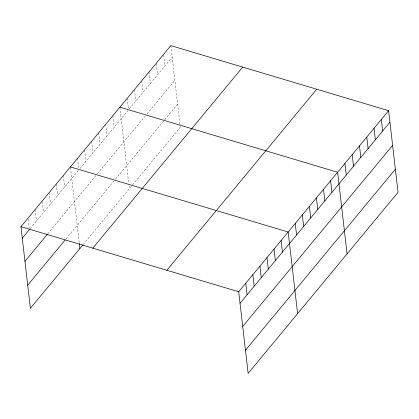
<?xml version="1.0" encoding="UTF-8"?>
<svg xmlns="http://www.w3.org/2000/svg" width="419" height="419" viewBox="0 0 419 419"><rect width="100%" height="100%" fill="white"/><g stroke="black" fill="none" stroke-linecap="round" stroke-linejoin="round"><path stroke-width="0.31" stroke-dasharray="2.1 1.57" d="M30.184 228.664L78.4 170.423M80.066 168.417L128.094 110.407M129.309 108.94L172.183 57.152M47.824 233.718L96.873 174.477M97.292 173.974L145.335 115.948M146.954 113.994L174.859 80.28M65.961 238.971L115.01 179.73M115.429 179.227L164.269 120.237M164.677 119.745L177.619 104.116M83.187 244.528L132.158 185.381M132.566 184.894L180.296 127.245L179.997 124.673M170.852 45.629L179.924 124.029M163.646 55.062L164.903 65.945M156.366 63.856L157.623 74.739M149.007 72.01L150.342 83.533M141.727 80.804L143.062 92.327M134.447 89.598L135.782 101.12M127.167 98.392L128.35 108.636M119.886 107.185L128.659 183.019M128.958 185.591L129.33 188.801M112.821 115.723L114.151 127.245M105.75 124.254L107.086 135.782M98.685 132.792L100.021 144.314M91.62 141.323L92.95 152.851M84.549 149.861L85.885 161.388M77.484 158.398L78.667 168.642M70.492 167.574L79.191 242.763M63.353 175.467L64.683 186.994M56.282 184.004L57.618 195.526M49.217 192.536L50.552 204.063M42.225 201.712L43.482 212.595M35.086 209.61L36.416 221.132M28.167 219.425L29.204 228.386"/><path stroke-width="0.63" d="M82.768 245.031L30.393 308.295L20.95 226.679L170.852 45.629L388.607 110.705L398.05 192.321L248.148 373.371L238.704 291.755L388.607 110.705M22.286 238.202L29.351 229.67M24.962 261.336L47.405 234.221M27.717 285.166L65.128 239.977M92.809 248.153L242.711 67.103M166.846 270.281L316.748 89.231M240.04 303.283L389.942 122.233M242.716 326.411L392.619 145.362M245.471 350.242L395.374 169.192M119.886 107.185L337.641 172.261L347.084 253.877M70.418 166.93L288.172 232.011L297.616 313.627M20.95 226.679L238.704 291.755M381.327 119.499L382.657 131.027M374.047 128.293L375.377 139.82M366.766 137.086L368.097 148.614M359.481 145.88L360.817 157.408M352.201 154.674L353.536 166.202M344.921 163.468L346.256 174.995M330.575 180.799L331.906 192.321M323.505 189.336L324.84 200.858M316.439 197.868L317.775 209.395M309.374 206.405L310.704 217.927M302.309 214.942L303.639 226.464M295.238 223.474L296.573 235.001M281.107 240.543L282.437 252.07M274.036 249.08L275.372 260.608M266.971 257.617L268.307 269.139M259.906 266.149L261.241 277.677M252.84 274.686L254.171 286.214M245.77 283.223L247.105 294.746M79.264 243.408L79.861 248.546"/></g></svg>
